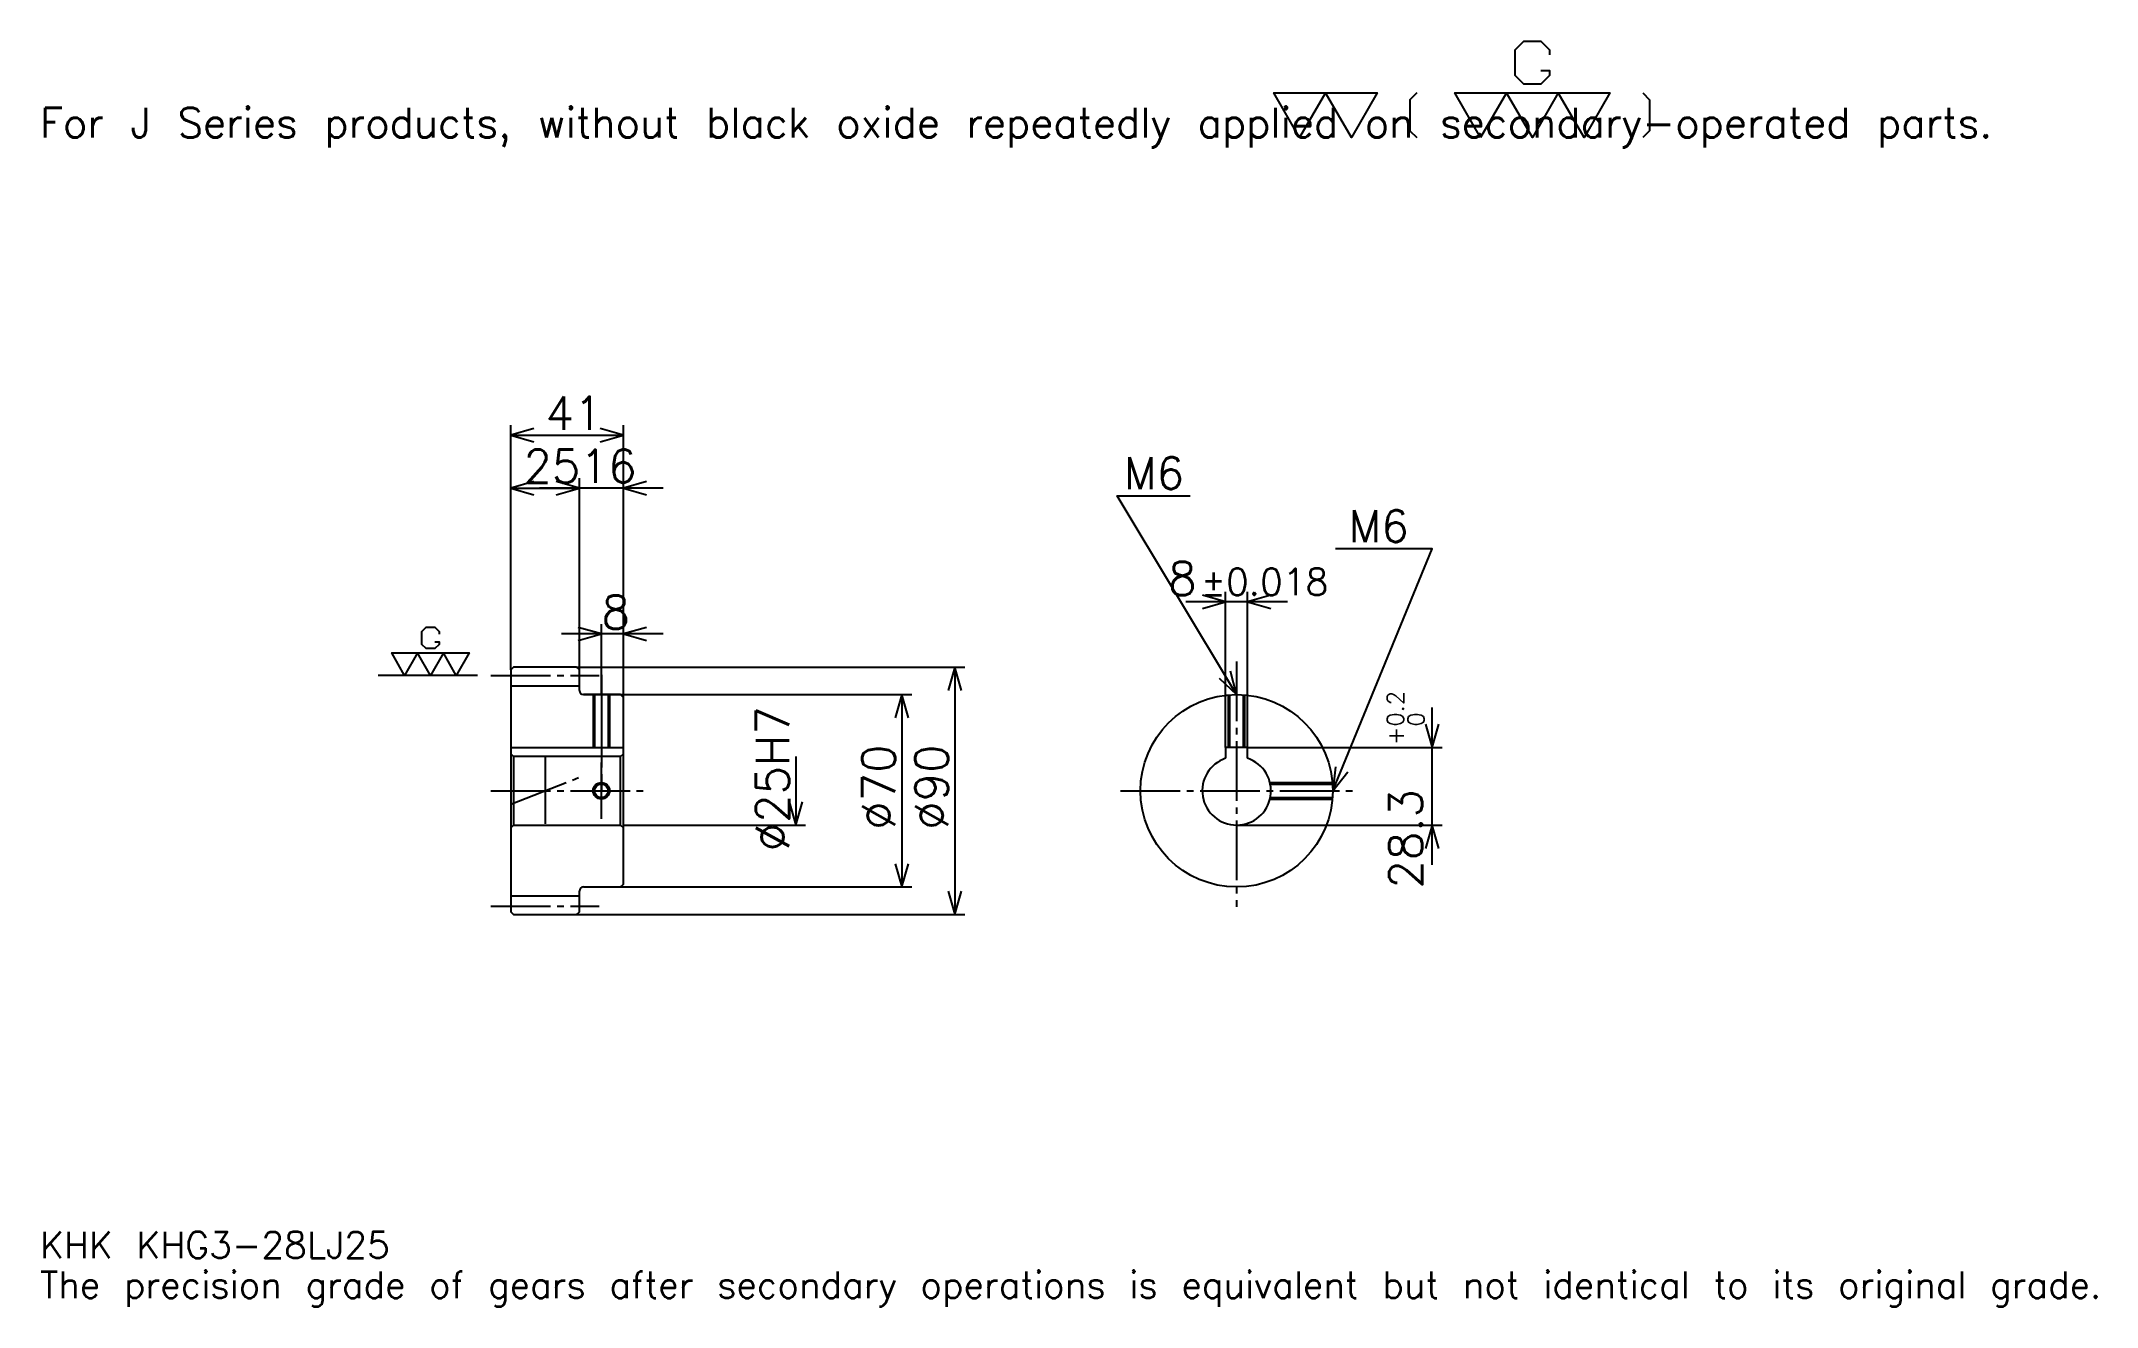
# Model space of a CAD drawing. Extents: x 25 to 773, y 9 to 469.
import ezdxf

# ---------------------------------------------------------------- set-up
doc = ezdxf.new("R2010")
doc.units = 0
doc.linetypes.add('DASHDOT', pattern=[28.95652, 21.717391, -2.413043, 2.413043, -2.413043])
doc.layers.get('0').update_dxf_attribs({"linetype": 'CONTINUOUS'})
doc.layers.add('DASHDOT', color=6, linetype='DASHDOT')
doc.styles.add('KANJI', font='TXT', dxfattribs={"bigfont": 'BIGFONT'})

msp = doc.modelspace()

# ---------------------------------------------------------------- linework, layer by layer
at = {"color": 5}
for p, q in [((195.456528, 241.663055), (195.456528, 329.739136)), ((236.456528, 241.663055), (236.456528, 329.739136)), ((195.456528, 326.119568), (236.456528, 326.119568)), ((195.456528, 306.815247), (220.456528, 306.815247)), ((250.934784, 306.815247), (205.978271, 306.815247)), ((220.456528, 241.663055), (220.456528, 310.434814)), ((478.152161, 265.445679), (441.195648, 265.445679)), ((455.673889, 212.463058), (455.673889, 269.065247)), ((463.673889, 212.463058), (463.673889, 269.065247)), ((228.456528, 241.663055), (228.456528, 257.347839)), ((250.934784, 253.728271), (213.978271, 253.728271)), ((195.456528, 240.663055), (195.456528, 241.663055)), ((219.456528, 241.663055), (236.456528, 241.663055)), ((220.456528, 240.663055), (220.456528, 241.663055)), ((228.456528, 231.663055), (228.456528, 241.663055)), ((228.456528, 231.663055), (228.456528, 241.663055)), ((236.456528, 241.663055), (360.728271, 241.663055)), ((236.456528, 230.663055), (236.456528, 241.663055)), ((357.108704, 241.663055), (357.108704, 151.663055)), ((221.956528, 231.663055), (236.456528, 231.663055)), ((236.456528, 231.663055), (341.42392, 231.663055)), ((337.804352, 231.663055), (337.804352, 161.663055)), ((530.869568, 169.684799), (530.869568, 226.941315)), ((463.673889, 212.463058), (534.489136, 212.463058)), ((299.195679, 209.163055), (299.195679, 184.163055)), ((236.456528, 184.163055), (302.815247, 184.163055)), ((459.673889, 184.163055), (534.489136, 184.163055)), ((221.956528, 161.663055), (236.456528, 161.663055)), ((236.456528, 161.663055), (341.42392, 161.663055)), ((219.456528, 151.663055), (236.456528, 151.663055)), ((236.456528, 151.663055), (360.728271, 151.663055))]:
    msp.add_line(p, q, dxfattribs=at)
at = {"color": 7}
for p, q in [((183.391312, 238.663055), (147.195663, 238.663055)), ((207.956528, 208.728271), (207.956528, 184.597839))]:
    msp.add_line(p, q, dxfattribs=at)
at = {"color": 4}
for p, q in [((195.456528, 234.913055), (220.456528, 234.913055)), ((195.456528, 212.463058), (236.456528, 212.463058)), ((235.456528, 209.163055), (236.456528, 210.163055)), ((196.456528, 209.163055), (196.456528, 184.163055)), ((235.456528, 184.163055), (236.456528, 183.163055)), ((195.456528, 158.413055), (220.456528, 158.413055))]:
    msp.add_line(p, q, dxfattribs=at)
at = {"color": 7}
for points in [[(570.443481, 458.816101), (573.580444, 458.816101), (573.580444, 456.933929), (570.443481, 453.796967), (564.169556, 453.796967), (561.032593, 456.933929), (561.032593, 466.344788), (564.169556, 469.48175), (570.443481, 469.48175), (573.580444, 466.344788), (573.580444, 464.462616)], [(482.608704, 434.347839), (473.197845, 450.660004), (510.841309, 450.660004), (501.43045, 434.347839), (492.019562, 450.660004), (482.608704, 434.347839)], [(525.271301, 450.660004), (522.761719, 448.150452), (522.761719, 436.857391), (525.271301, 434.347839)], [(548.484802, 434.347839), (539.073914, 450.660004), (595.539124, 450.660004), (586.128296, 434.347839), (576.717407, 450.660004), (567.306519, 434.347839), (557.89563, 450.660004), (548.484802, 434.347839)], [(607.459595, 450.660004), (609.969116, 448.150452), (609.969116, 436.857391), (607.459595, 434.347839)], [(167.827179, 250.897186), (169.39566, 250.897186), (169.39566, 249.9561), (167.827179, 248.387619), (164.690216, 248.387619), (163.12175, 249.9561), (163.12175, 254.66153), (164.690216, 256.230011), (167.827179, 256.230011), (169.39566, 254.66153), (169.39566, 253.720444)], [(156.847839, 238.663055), (152.142395, 246.819138), (180.375, 246.819138), (175.669571, 238.663055), (170.964142, 246.819138), (166.258698, 238.663055), (161.553268, 246.819138), (156.847839, 238.663055)]]:
    msp.add_lwpolyline(points, dxfattribs=at)
at = {"color": 5}
for points in [[(203.902176, 328.532593), (195.456528, 326.119568), (203.902176, 323.706543)], [(228.01088, 323.706543), (236.456528, 326.119568), (228.01088, 328.532593)], [(203.902176, 309.228271), (195.456528, 306.815247), (203.902176, 304.402191)], [(212.01088, 304.402191), (220.456528, 306.815247), (212.01088, 309.228271)], [(212.01088, 304.402191), (220.456528, 306.815247), (212.01088, 309.228271)], [(244.902176, 309.228271), (236.456528, 306.815247), (244.902176, 304.402191)], [(459.673889, 231.663055), (416.239136, 304.054352), (442.782593, 304.054352)], [(494.673889, 196.663055), (530.869568, 284.75), (495.63916, 284.75)], [(447.228271, 263.032623), (455.673889, 265.445679), (447.228271, 267.858704)], [(472.119568, 267.858704), (463.673889, 265.445679), (472.119568, 263.032623)], [(220.01088, 251.315231), (228.456528, 253.728271), (220.01088, 256.141327)], [(244.902176, 256.141327), (236.456528, 253.728271), (244.902176, 251.315231)], [(359.521729, 233.217407), (357.108704, 241.663055), (354.695679, 233.217407)], [(453.25946, 237.663635), (459.673889, 231.663055), (457.397827, 240.146637)], [(340.217407, 223.217407), (337.804352, 231.663055), (335.391296, 223.217407)], [(528.456482, 220.908707), (530.869568, 212.463058), (533.282593, 220.908707)], [(495.651917, 205.392044), (494.673889, 196.663055), (500.115845, 203.557785)], [(296.782623, 192.608704), (299.195679, 184.163055), (301.608704, 192.608704)], [(533.282593, 175.717407), (530.869568, 184.163055), (528.456482, 175.717407)], [(335.391296, 170.108704), (337.804352, 161.663055), (340.217407, 170.108704)], [(354.695679, 160.108704), (357.108704, 151.663055), (359.521729, 160.108704)]]:
    msp.add_lwpolyline(points, dxfattribs=at)
at = {"color": 4}
for points in [[(220.456528, 233.163055), (220.456528, 240.663055), (219.456528, 241.663055), (196.456528, 241.663055), (195.456528, 240.663055), (195.456528, 183.163055)], [(221.956528, 161.663055), (235.456528, 161.663055), (236.456528, 162.663055), (236.456528, 230.663055), (235.456528, 231.663055), (221.956528, 231.663055)], [(225.456528, 231.663055), (225.456528, 212.463058)], [(225.996521, 231.663055), (225.996521, 212.463058)], [(230.916534, 231.663055), (230.916534, 212.463058)], [(231.456528, 231.663055), (231.456528, 212.463058)], [(456.673889, 212.463058), (456.673889, 231.534241)], [(457.213928, 212.463058), (457.213928, 231.576492)], [(462.133911, 212.463058), (462.133911, 231.576492)], [(462.673889, 212.463058), (462.673889, 231.534241)], [(195.456528, 183.163055), (196.456528, 184.163055), (235.456528, 184.163055), (235.456528, 209.163055), (196.456528, 209.163055), (195.456528, 210.163055)], [(463.673889, 208.505768), (463.673889, 212.463058), (455.673889, 212.463058), (455.673889, 208.505768)], [(471.808594, 199.663055), (494.545105, 199.663055)], [(471.929443, 199.123062), (494.587341, 199.123062)], [(471.808594, 193.663055), (494.545105, 193.663055)], [(471.929443, 194.203049), (494.587341, 194.203049)], [(195.456528, 183.163055), (195.456528, 152.663055), (196.456528, 151.663055), (219.456528, 151.663055), (220.456528, 152.663055), (220.456528, 160.163055)]]:
    msp.add_lwpolyline(points, dxfattribs=at)
for centre, radius in [((459.673889, 196.663055), 35), ((228.456528, 196.663055), 2.46)]:
    msp.add_circle(centre, radius, dxfattribs=at)
at = {"color": 7}
msp.add_circle((228.456528, 196.663055), 3, dxfattribs=at)
at = {"color": 4}
for centre, radius, start, end in [((221.956528, 233.163055), 1.5, 180, 270), ((459.673889, 196.663055), 12.5, 108.662925185, 71.337074815), ((221.956528, 160.163055), 1.5, 90, 180)]:
    msp.add_arc(centre, radius, start, end, dxfattribs=at)
at = {"layer": 'DASHDOT', "color": 7}
for p, q in [((459.673889, 243.728271), (459.673889, 154.42392)), ((188.217392, 238.663055), (227.695663, 238.663055)), ((228.456528, 231.663055), (228.456528, 196.663055)), ((188.217392, 196.663055), (243.695663, 196.663055)), ((195.456528, 191.739182), (220.456528, 201.586929)), ((417.434784, 196.663055), (501.913025, 196.663055)), ((188.217392, 154.663055), (227.695663, 154.663055))]:
    msp.add_line(p, q, dxfattribs=at)
for points in [[(228.456528, 238.902191), (228.456528, 205.223923)], [(228.456528, 186.42392), (228.456528, 206.902191)], [(218.217392, 196.663055), (238.695663, 196.663055)]]:
    msp.add_lwpolyline(points, dxfattribs=at)

# ---------------------------------------------------------------- texts
at = {"color": 7, "style": 'KANJI'}
for s, height, p in [('For J Series products, without black oxide repeatedly applied on secondary-operated parts.', 10.858696, (24.130434, 434.347839)), ('41', 12.065217, (208.114136, 328.049988)), ('25', 12.065217, (200.114136, 308.745667)), ('16', 12.065217, (220.614136, 308.745667)), ('M6', 11.582609, (418.652161, 306.467407)), ('M6', 11.582609, (500.46521, 287.163055)), ('8', 12.065217, (434.768921, 267.858704)), ('%%p0.018', 9.652174, (446.711975, 267.858704)), ('8', 12.065217, (228.535339, 255.658707)), ('KHK KHG3-28LJ25', 9.652174, (24.130434, 26.543478)), ('The precision grade of gears after secondary operations is equivalent but not identical to its original grade.', 9.652174, (24.130434, 12.065217))]:
    msp.add_text(s, height=height, dxfattribs=at).set_placement(p)
for s, height, p in [('0.2', 6.032609, (520.493469, 220.060364)), ('%%c25H7', 12.065217, (296.782623, 174.644043)), ('+', 6.032609, (520.493469, 213.303833)), ('0', 6.032609, (527.973877, 220.060364)), ('%%c70', 12.065217, (335.391296, 182.48642)), ('%%c90', 12.065217, (354.695679, 182.48642)), ('28.3', 12.065217, (527.25, 161.080795))]:
    msp.add_text(s, height=height, rotation=90, dxfattribs=at).set_placement(p)

doc.saveas('drawing.dxf')
